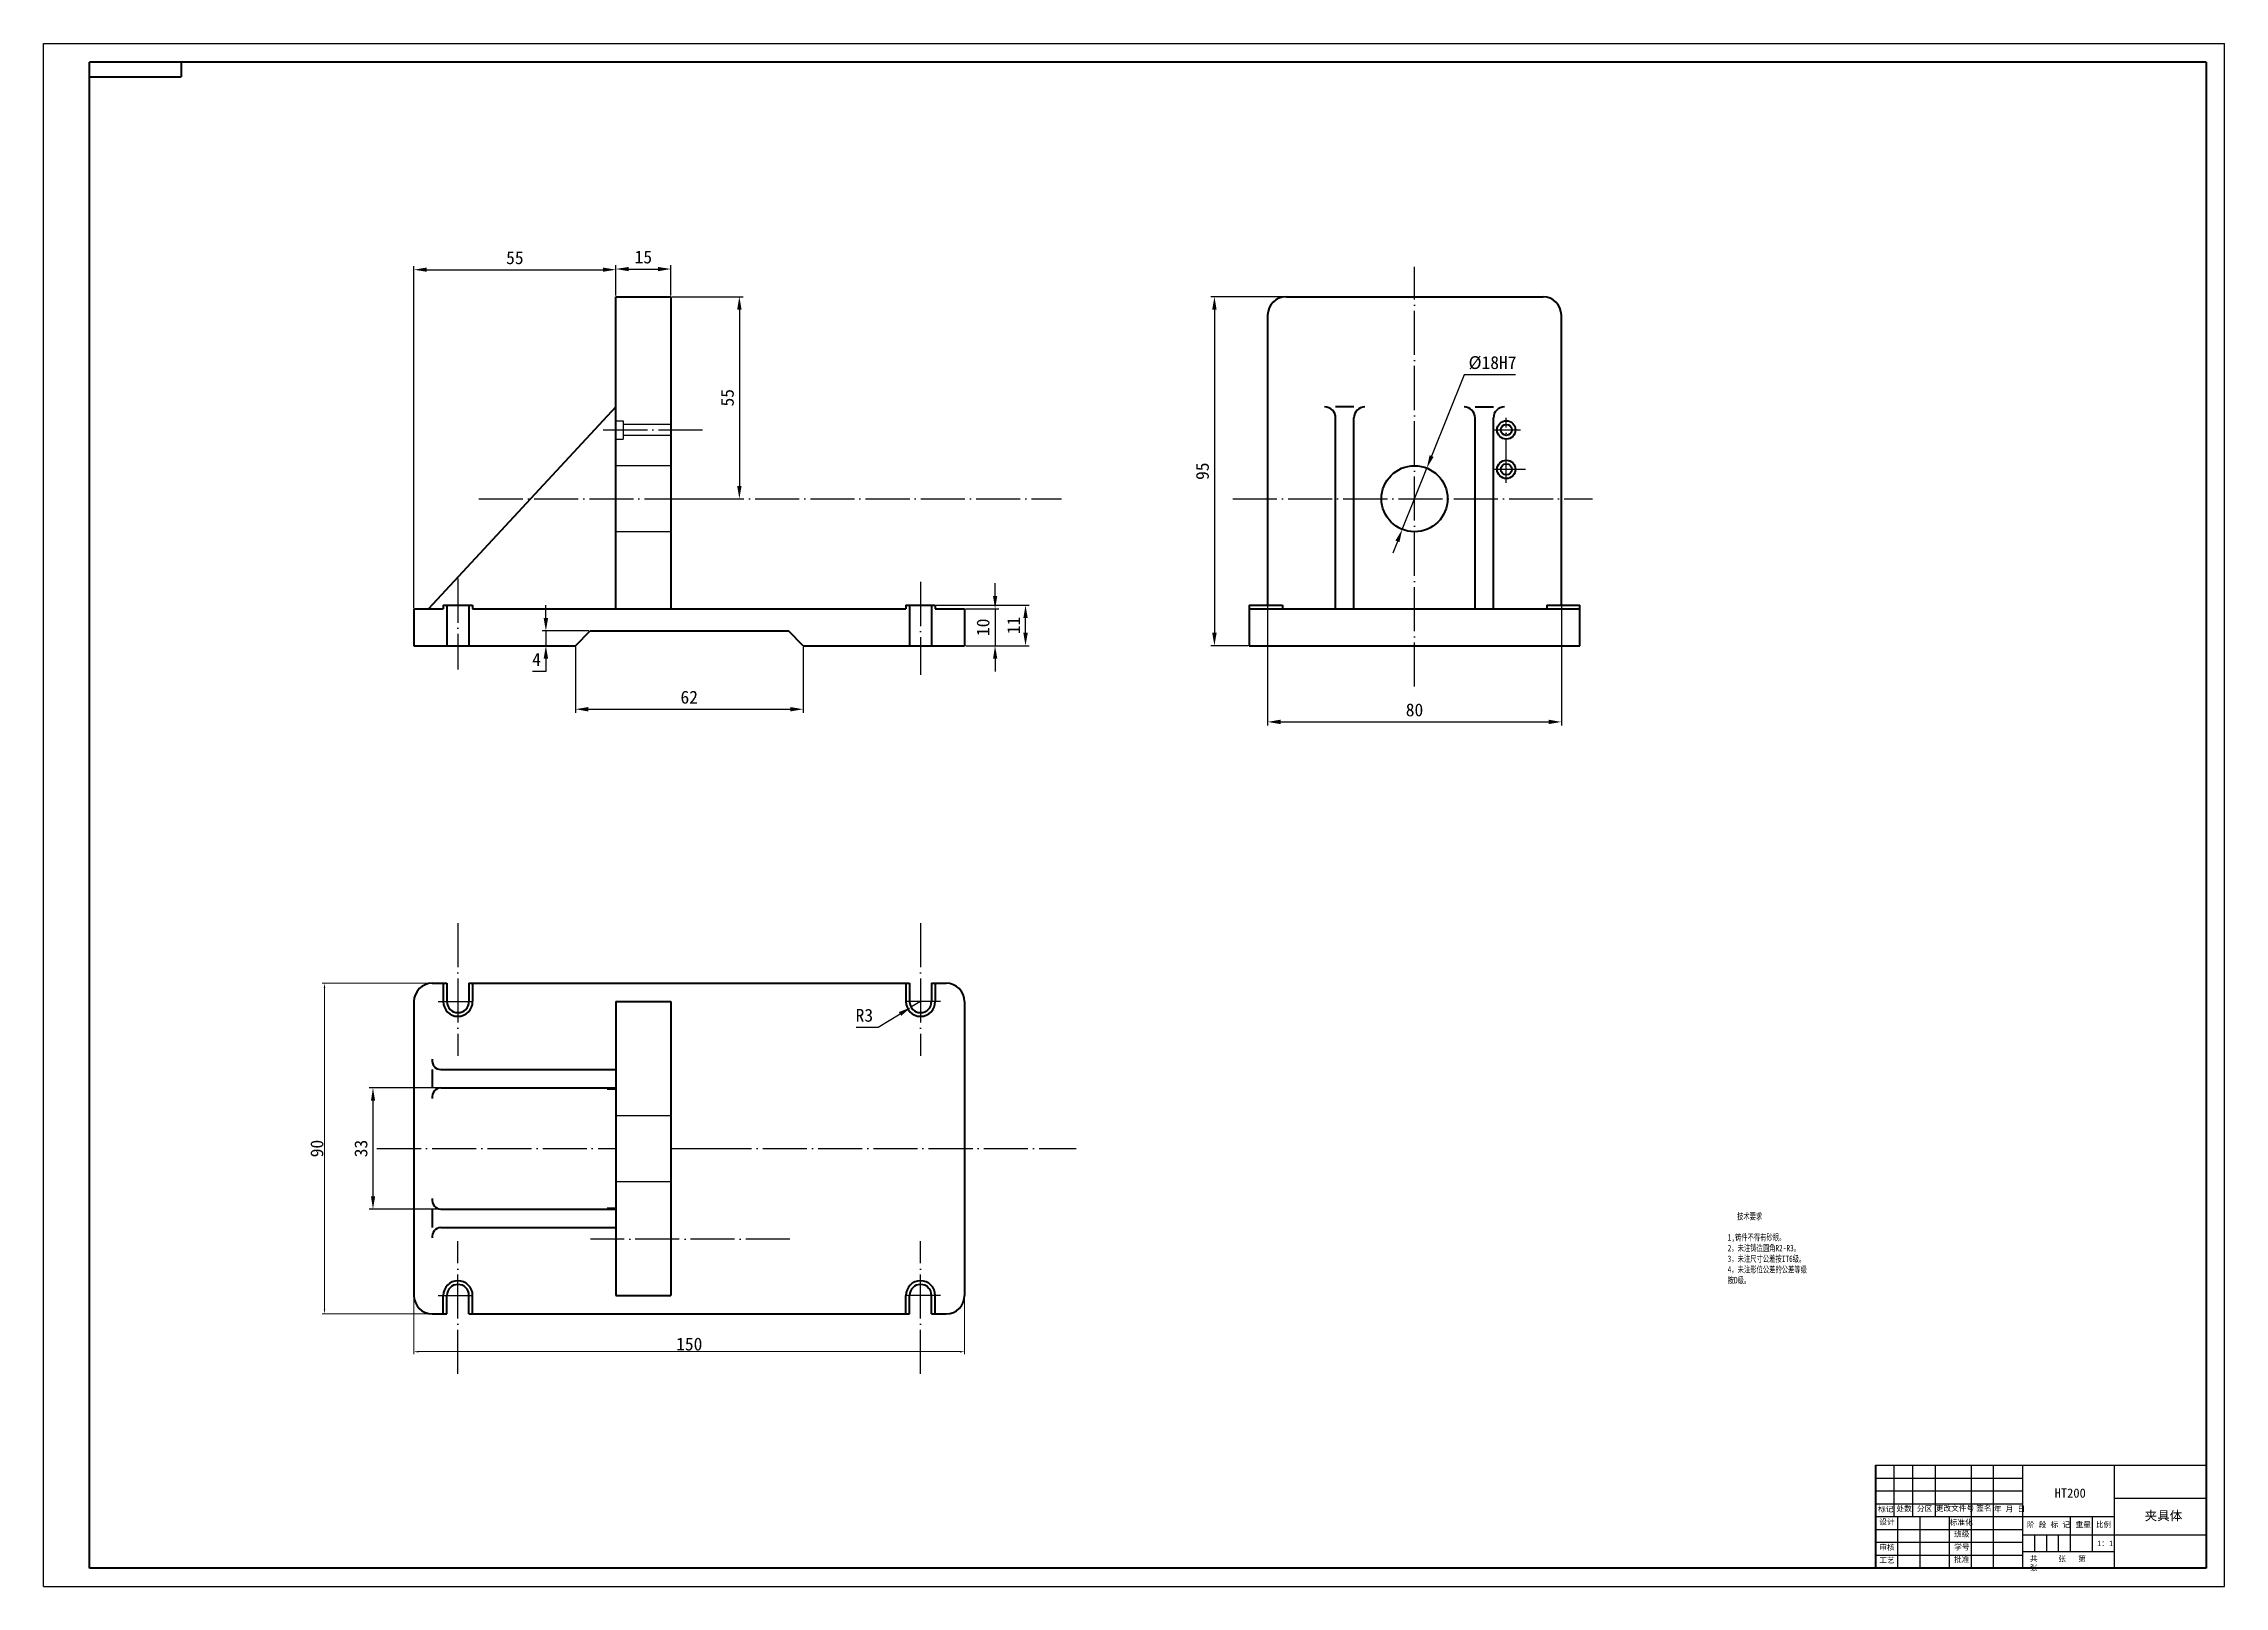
# Model space of a CAD drawing. Header units: millimetres. Extents: x 4816 to 6602, y 3782 to 4622.
# Drawn here: x 5414 to 6602, y 3782 to 4622 of the extents above; entities that cross this region are included whole.
import ezdxf

# ---------------------------------------------------------------- set-up
doc = ezdxf.new("R2010")
doc.units = ezdxf.units.MM
doc.header["$PDSIZE"] = -5
doc.linetypes.add('ACAD_ISO04W100', pattern=[30, 24, -3, 0, -3])
doc.linetypes.add('DASHED2', pattern=[0.375, 0.25, -0.125])
doc.layers.get('0').update_dxf_attribs({"lineweight": 9})
doc.layers.get('Defpoints').update_dxf_attribs({"lineweight": 60})
doc.layers.add('CAXA5', color=4, linetype='Continuous', lineweight=25, true_color=0x00ffff)
doc.layers.add('点划线', color=1, linetype='ACAD_ISO04W100', lineweight=25, true_color=0xff0000)
for name, color, linetype in [('不可见边线、轮廓线', 2, 'DASHED2'), ('图层', 3, 'Continuous'), ('文字', 6, 'Continuous'), ('细实线', 7, 'Continuous')]:
    doc.layers.add(name, color=color, linetype=linetype)
doc.layers.add('粗实线', color=7, linetype='Continuous', lineweight=40)
doc.styles.get("Standard").update_dxf_attribs({"font": '', "height": 7})
doc.styles.get('Standard').set_extended_font_data('SimSun')
doc.dimstyles.new('ISO-25', dxfattribs={"dimtxt": 3.5, "dimasz": 2.5, "dimexe": 1.25, "dimexo": 0.625, "dimtad": 1, "dimtoh": 1, "dimdec": 0, "dimdsep": 46, "dimtxsty": 'Standard', "dimcen": 0, "dimdle": 5, "dimadec": 0, "dimazin": 2, "dimtfac": 1, "dimtdec": 0, "dimtmove": 0, "dimatfit": 3, "dimfxl": 1, "dimlwd": -1, "dimlwe": -1, "dimarcsym": 0})
doc.dimstyles.new('ISO-25A', dxfattribs={"dimtxt": 7, "dimasz": 7, "dimexe": 2, "dimexo": 0.625, "dimgap": 3, "dimtad": 1, "dimtoh": 1, "dimdec": 0, "dimdsep": 46, "dimtxsty": 'Standard', "dimcen": 2.5, "dimdle": 7, "dimadec": 0, "dimazin": 2, "dimtfac": 1, "dimtdec": 0, "dimtmove": 0, "dimatfit": 3, "dimfxl": 1, "dimtolj": 1, "dimlwd": -1, "dimlwe": -1, "dimarcsym": 0})

# ---------------------------------------------------------------- blocks, each defined once
blk = doc.blocks.new('*D107')
at = {"color": 0, "transparency": 16777216}
for p, q in [((5616.1, 3939.9), (5616.1, 3908.6)), ((5916.1, 3939.9), (5916.1, 3908.6)), ((5618.6, 3909.9), (5913.6, 3909.9))]:
    blk.add_line(p, q, dxfattribs=at)
for points in [[(5618.6, 3910.3), (5618.6, 3909.4), (5616.1, 3909.9)], [(5913.6, 3910.3), (5913.6, 3909.4), (5916.1, 3909.9)]]:
    blk.add_solid(points, dxfattribs=at)
at = {"layer": 'Defpoints', "color": 0, "transparency": 16777216}
for p in [(5616.1, 3940.5), (5916.1, 3940.5), (5916.1, 3909.9)]:
    blk.add_point(p, dxfattribs=at)
at = {"color": 0, "transparency": 16777216, "insert": (5766.1, 3914), "char_height": 7, "attachment_point": 5}
blk.add_mtext('150', dxfattribs=at)
blk = doc.blocks.new('*D108')
at = {"color": 0, "transparency": 16777216}
for p, q in [((5625.4, 4110.5), (5566.1, 4110.5)), ((5567.4, 4108), (5567.4, 3933)), ((5625.4, 3930.5), (5566.1, 3930.5))]:
    blk.add_line(p, q, dxfattribs=at)
for points in [[(5567, 4108), (5567.8, 4108), (5567.4, 4110.5)], [(5567, 3933), (5567.8, 3933), (5567.4, 3930.5)]]:
    blk.add_solid(points, dxfattribs=at)
at = {"layer": 'Defpoints', "color": 0, "transparency": 16777216}
for p in [(5626.1, 4110.5), (5567.4, 3930.5), (5626.1, 3930.5)]:
    blk.add_point(p, dxfattribs=at)
at = {"color": 0, "transparency": 16777216, "insert": (5563.3, 4020.5), "char_height": 7, "attachment_point": 5, "rotation": 90}
blk.add_mtext('90', dxfattribs=at)
blk = doc.blocks.new('*D109')
at = {"layer": 'CAXA5', "color": 0, "transparency": 16777216}
for p, q in [((6090.6, 4484.3), (6050.2, 4484.3)), ((6052.2, 4477.3), (6052.2, 4301.3)), ((6070.6, 4294.3), (6050.2, 4294.3))]:
    blk.add_line(p, q, dxfattribs=at)
for points in [[(6051, 4477.3), (6053.4, 4477.3), (6052.2, 4484.3)], [(6051, 4301.3), (6053.4, 4301.3), (6052.2, 4294.3)]]:
    blk.add_solid(points, dxfattribs=at)
at = {"layer": 'Defpoints', "color": 0, "transparency": 16777216}
for p in [(6091.2, 4484.3), (6052.2, 4294.3), (6071.2, 4294.3)]:
    blk.add_point(p, dxfattribs=at)
at = {"layer": 'CAXA5', "color": 0, "transparency": 16777216, "insert": (6045.7, 4389.3), "char_height": 7, "attachment_point": 5, "rotation": 90}
blk.add_mtext('\\A1;95', dxfattribs=at)
blk = doc.blocks.new('*D110')
at = {"layer": 'CAXA5', "color": 0, "transparency": 16777216}
for p, q in [((5704.1, 4293.7), (5704.1, 4257.7)), ((5828.1, 4293.7), (5828.1, 4257.7)), ((5711.1, 4259.7), (5821.1, 4259.7))]:
    blk.add_line(p, q, dxfattribs=at)
for points in [[(5711.1, 4260.9), (5711.1, 4258.5), (5704.1, 4259.7)], [(5821.1, 4260.9), (5821.1, 4258.5), (5828.1, 4259.7)]]:
    blk.add_solid(points, dxfattribs=at)
at = {"layer": 'Defpoints', "color": 0, "transparency": 16777216}
for p in [(5704.1, 4294.3), (5828.1, 4294.3), (5828.1, 4259.7)]:
    blk.add_point(p, dxfattribs=at)
at = {"layer": 'CAXA5', "color": 0, "transparency": 16777216, "insert": (5766.1, 4266.2), "char_height": 7, "attachment_point": 5}
blk.add_mtext('\\A1;62', dxfattribs=at)
blk = doc.blocks.new('*D111')
at = {"layer": 'CAXA5', "color": 0, "transparency": 16777216}
for p, q in [((5932.7, 4321.3), (5932.7, 4328.3)), ((5916.7, 4314.3), (5934.7, 4314.3)), ((5932.7, 4314.3), (5932.7, 4294.3)), ((5916.7, 4294.3), (5934.7, 4294.3)), ((5932.7, 4287.3), (5932.7, 4280.3))]:
    blk.add_line(p, q, dxfattribs=at)
for points in [[(5931.6, 4321.3), (5933.9, 4321.3), (5932.7, 4314.3)], [(5931.6, 4287.3), (5933.9, 4287.3), (5932.7, 4294.3)]]:
    blk.add_solid(points, dxfattribs=at)
at = {"layer": 'Defpoints', "color": 0, "transparency": 16777216}
for p in [(5916.1, 4314.3), (5916.1, 4294.3), (5932.7, 4294.3)]:
    blk.add_point(p, dxfattribs=at)
at = {"layer": 'CAXA5', "color": 0, "transparency": 16777216, "insert": (5926.2, 4304.3), "char_height": 7, "attachment_point": 5, "rotation": 90}
blk.add_mtext('\\A1;10', dxfattribs=at)
blk = doc.blocks.new('*D112')
at = {"layer": 'CAXA5', "color": 0, "transparency": 16777216}
for p, q in [((5900.7, 4316.3), (5951.3, 4316.3)), ((5949.3, 4301.3), (5949.3, 4309.3)), ((5917.3, 4294.3), (5951.3, 4294.3))]:
    blk.add_line(p, q, dxfattribs=at)
for points in [[(5948.1, 4309.3), (5950.5, 4309.3), (5949.3, 4316.3)], [(5948.1, 4301.3), (5950.5, 4301.3), (5949.3, 4294.3)]]:
    blk.add_solid(points, dxfattribs=at)
at = {"layer": 'Defpoints', "color": 0, "transparency": 16777216}
for p in [(5900.1, 4316.3), (5949.3, 4316.3), (5916.7, 4294.3)]:
    blk.add_point(p, dxfattribs=at)
at = {"layer": 'CAXA5', "color": 0, "transparency": 16777216, "insert": (5942.8, 4305.3), "char_height": 7, "attachment_point": 5, "rotation": 90}
blk.add_mtext('\\A1;11', dxfattribs=at)
blk = doc.blocks.new('*D113')
at = {"layer": 'CAXA5', "color": 0, "transparency": 16777216}
for p, q in [((5726.1, 4484.9), (5726.1, 4501.4)), ((5733.1, 4499.4), (5749.1, 4499.4)), ((5756.1, 4484.9), (5756.1, 4501.4))]:
    blk.add_line(p, q, dxfattribs=at)
for points in [[(5733.1, 4500.5), (5733.1, 4498.2), (5726.1, 4499.4)], [(5749.1, 4500.5), (5749.1, 4498.2), (5756.1, 4499.4)]]:
    blk.add_solid(points, dxfattribs=at)
at = {"layer": 'Defpoints', "color": 0, "transparency": 16777216}
for p in [(5756.1, 4499.4), (5726.1, 4484.3), (5756.1, 4484.3)]:
    blk.add_point(p, dxfattribs=at)
at = {"layer": 'CAXA5', "color": 0, "transparency": 16777216, "insert": (5741.1, 4505.9), "char_height": 7, "attachment_point": 5}
blk.add_mtext('\\A1;15', dxfattribs=at)
blk = doc.blocks.new('*D114')
at = {"layer": 'CAXA5', "color": 0, "transparency": 16777216}
for p, q in [((5616.1, 4314.9), (5616.1, 4501)), ((5623.1, 4499), (5719.1, 4499)), ((5726.1, 4485.6), (5726.1, 4501))]:
    blk.add_line(p, q, dxfattribs=at)
for points in [[(5623.1, 4500.2), (5623.1, 4497.9), (5616.1, 4499)], [(5719.1, 4500.2), (5719.1, 4497.9), (5726.1, 4499)]]:
    blk.add_solid(points, dxfattribs=at)
at = {"layer": 'Defpoints', "color": 0, "transparency": 16777216}
for p in [(5726.1, 4499), (5726.1, 4484.9), (5616.1, 4314.3)]:
    blk.add_point(p, dxfattribs=at)
at = {"layer": 'CAXA5', "color": 0, "transparency": 16777216, "insert": (5671.1, 4505.5), "char_height": 7, "attachment_point": 5}
blk.add_mtext('\\A1;55', dxfattribs=at)
blk = doc.blocks.new('*D115')
at = {"layer": 'CAXA5', "color": 0, "transparency": 16777216}
for p, q in [((6188.2, 4441.8), (6170.5, 4397.5)), ((6216.2, 4441.8), (6188.2, 4441.8)), ((6154.5, 4357.6), (6167.9, 4391)), ((6151.9, 4351.1), (6149.3, 4344.6))]:
    blk.add_line(p, q, dxfattribs=at)
for points in [[(6169.4, 4398), (6171.6, 4397.1), (6167.9, 4391)], [(6150.8, 4351.5), (6153, 4350.7), (6154.5, 4357.6)]]:
    blk.add_solid(points, dxfattribs=at)
at = {"layer": 'Defpoints', "color": 0, "transparency": 16777216}
for p in [(6167.9, 4391), (6154.5, 4357.6)]:
    blk.add_point(p, dxfattribs=at)
at = {"layer": 'CAXA5', "color": 0, "transparency": 16777216, "insert": (6203.7, 4448.3), "char_height": 7, "attachment_point": 5}
blk.add_mtext('\\A1;%%C18H7', dxfattribs=at)
blk = doc.blocks.new('*D116')
at = {"layer": 'CAXA5', "color": 0, "transparency": 16777216}
for p, q in [((5688, 4309.3), (5688, 4316.3)), ((5711.4, 4302.3), (5686, 4302.3)), ((5688, 4302.3), (5688, 4294.3)), ((5703.4, 4294.3), (5686, 4294.3)), ((5688, 4280.3), (5680.7, 4280.3)), ((5688, 4287.3), (5688, 4280.3))]:
    blk.add_line(p, q, dxfattribs=at)
for points in [[(5686.8, 4309.3), (5689.2, 4309.3), (5688, 4302.3)], [(5686.8, 4287.3), (5689.2, 4287.3), (5688, 4294.3)]]:
    blk.add_solid(points, dxfattribs=at)
at = {"layer": 'Defpoints', "color": 0, "transparency": 16777216}
for p in [(5712.1, 4302.3), (5688, 4294.3), (5704.1, 4294.3)]:
    blk.add_point(p, dxfattribs=at)
at = {"layer": 'CAXA5', "color": 0, "transparency": 16777216, "insert": (5682.9, 4286.8), "char_height": 7, "attachment_point": 5}
blk.add_mtext('\\A1;4', dxfattribs=at)
blk = doc.blocks.new('*D117')
at = {"layer": 'CAXA5', "color": 0, "transparency": 16777216}
for p, q in [((5756.7, 4484.3), (5795.4, 4484.3)), ((5793.4, 4477.3), (5793.4, 4381.3)), ((5756.7, 4374.3), (5795.4, 4374.3))]:
    blk.add_line(p, q, dxfattribs=at)
for points in [[(5792.2, 4477.3), (5794.6, 4477.3), (5793.4, 4484.3)], [(5792.2, 4381.3), (5794.6, 4381.3), (5793.4, 4374.3)]]:
    blk.add_solid(points, dxfattribs=at)
at = {"layer": 'Defpoints', "color": 0, "transparency": 16777216}
for p in [(5756.1, 4484.3), (5756.1, 4374.3), (5793.4, 4374.3)]:
    blk.add_point(p, dxfattribs=at)
at = {"layer": 'CAXA5', "color": 0, "transparency": 16777216, "insert": (5786.9, 4429.3), "char_height": 7, "attachment_point": 5, "rotation": 90}
blk.add_mtext('\\A1;55', dxfattribs=at)
blk = doc.blocks.new('*D118')
at = {"layer": 'CAXA5', "color": 0, "transparency": 16777216}
for p, q in [((5630.1, 4053.5), (5591.8, 4053.5)), ((5593.8, 4046.5), (5593.8, 3994.5)), ((5630.1, 3987.5), (5591.8, 3987.5))]:
    blk.add_line(p, q, dxfattribs=at)
for points in [[(5592.7, 4046.5), (5595, 4046.5), (5593.8, 4053.5)], [(5592.7, 3994.5), (5595, 3994.5), (5593.8, 3987.5)]]:
    blk.add_solid(points, dxfattribs=at)
at = {"layer": 'Defpoints', "color": 0, "transparency": 16777216}
for p in [(5630.8, 4053.5), (5593.8, 3987.5), (5630.8, 3987.5)]:
    blk.add_point(p, dxfattribs=at)
at = {"layer": 'CAXA5', "color": 0, "transparency": 16777216, "insert": (5587.3, 4020.5), "char_height": 7, "attachment_point": 5, "rotation": 90}
blk.add_mtext('\\A1;33', dxfattribs=at)
blk = doc.blocks.new('*D119')
at = {"layer": 'CAXA5', "color": 0, "transparency": 16777216}
for p, q in [((5892.1, 4100.5), (5886.9, 4097.4)), ((5869, 4086.5), (5881, 4093.8)), ((5857, 4086.5), (5869, 4086.5))]:
    blk.add_line(p, q, dxfattribs=at)
blk.add_solid([(5880.3, 4094.8), (5881.6, 4092.8), (5886.9, 4097.4)], dxfattribs=at)
at = {"layer": 'Defpoints', "color": 0, "transparency": 16777216}
for p in [(5892.1, 4100.5), (5886.9, 4097.4)]:
    blk.add_point(p, dxfattribs=at)
at = {"layer": 'CAXA5', "color": 0, "transparency": 16777216, "insert": (5861.5, 4093), "char_height": 7, "attachment_point": 5}
blk.add_mtext('\\A1;R3', dxfattribs=at)
blk = doc.blocks.new('*D120')
at = {"layer": 'CAXA5', "color": 0, "transparency": 16777216}
for p, q in [((6081.2, 4315.7), (6081.2, 4250.8)), ((6241.2, 4315.7), (6241.2, 4250.8)), ((6088.2, 4252.8), (6234.2, 4252.8))]:
    blk.add_line(p, q, dxfattribs=at)
for points in [[(6088.2, 4254), (6088.2, 4251.6), (6081.2, 4252.8)], [(6234.2, 4254), (6234.2, 4251.6), (6241.2, 4252.8)]]:
    blk.add_solid(points, dxfattribs=at)
at = {"layer": 'Defpoints', "color": 0, "transparency": 16777216}
for p in [(6081.2, 4316.3), (6241.2, 4316.3), (6241.2, 4252.8)]:
    blk.add_point(p, dxfattribs=at)
at = {"layer": 'CAXA5', "color": 0, "transparency": 16777216, "insert": (6161.2, 4259.3), "char_height": 7, "attachment_point": 5}
blk.add_mtext('\\A1;80', dxfattribs=at)

msp = doc.modelspace()

# ---------------------------------------------------------------- linework, layer by layer
at = {"layer": '不可见边线、轮廓线'}
for p, q in [((5726.1, 4416.8), (5730.2, 4416.8)), ((5730.2, 4416.8), (5730.2, 4416.8)), ((5730.2, 4406.8), (5730.2, 4416.8)), ((5756.1, 4414.8), (5730.2, 4414.8)), ((5756.1, 4408.8), (5730.2, 4408.8)), ((5726.1, 4406.8), (5730.2, 4406.8)), ((5730.2, 4406.8), (5730.2, 4406.8)), ((5756.1, 4392.3), (5726.1, 4392.3)), ((5756.1, 4356.3), (5726.1, 4356.3)), ((5726.1, 4038.5), (5756.1, 4038.5)), ((5726.1, 4002.5), (5756.1, 4002.5))]:
    msp.add_line(p, q, dxfattribs=at)
at = {"layer": '点划线'}
for p, q in [((6161.2, 4272.1), (6161.2, 4500.6)), ((5719.3, 4411.8), (5776.1, 4411.8)), ((6204.2, 4411.8), (6219, 4411.8)), ((6211.2, 4383), (6211.2, 4418.3)), ((6221.7, 4390.3), (6204.2, 4390.3)), ((5651.5, 4374.3), (5968.9, 4374.3)), ((6062.2, 4374.3), (6258.2, 4374.3)), ((5640.1, 4330.8), (5640.1, 4281.4)), ((5892.1, 4329), (5892.1, 4278.5)), ((5640.1, 4143.2), (5640.1, 4070.9)), ((5892.1, 4143.2), (5892.1, 4070.9)), ((5629.3, 4100.5), (5648.1, 4100.5)), ((5902.9, 4100.5), (5884.1, 4100.5)), ((5596, 4020.5), (5726.1, 4020.5)), ((5756.1, 4020.5), (5776.1, 4020.5)), ((5776.1, 4020.5), (5976.8, 4020.5)), ((5640.1, 3897.8), (5640.1, 3970.1)), ((5820.9, 3971.2), (5712.4, 3971.1)), ((5892.1, 3897.8), (5892.1, 3970.1)), ((5629.3, 3940.5), (5648.1, 3940.5)), ((5902.9, 3940.5), (5884.1, 3940.5))]:
    msp.add_line(p, q, dxfattribs=at)
at = {"layer": '粗实线', "linetype": 'Continuous'}
for p, q in [((6592.4, 4612.1), (5439.4, 4612.1)), ((5439.4, 3792.1), (5439.4, 4612.1)), ((5489.4, 4612.1), (5489.4, 4604.1)), ((6592.4, 4612.1), (6592.4, 3792.1)), ((5439.4, 4604.1), (5489.4, 4604.1)), ((6412.4, 3848.1), (6412.4, 3792.1)), ((6592.4, 3792.1), (5439.4, 3792.1))]:
    msp.add_line(p, q, dxfattribs=at)
at = {"layer": '粗实线'}
for p, q in [((5726.1, 4484.3), (5756.1, 4484.3)), ((5726.1, 4406.8), (5726.1, 4484.3)), ((5756.1, 4484.3), (5756.1, 4474.3)), ((6091.2, 4484.3), (6231.2, 4484.3)), ((5756.1, 4474.3), (5756.1, 4395.3)), ((6081.2, 4474.3), (6081.2, 4316.3)), ((6241.2, 4316.3), (6241.2, 4474.3)), ((5726.1, 4424.3), (5624.1, 4314.3)), ((6128.2, 4424.3), (6118.2, 4424.3)), ((6194.3, 4424.3), (6204.2, 4424.3)), ((6118.2, 4314.3), (6118.2, 4418.3)), ((6128.2, 4314.3), (6128.2, 4418.3)), ((6194.2, 4314.3), (6194.2, 4418.3)), ((6204.2, 4314.3), (6204.2, 4418.3)), ((5726.1, 4314.3), (5726.1, 4406.8)), ((5756.1, 4395.3), (5756.1, 4314.3)), ((5616.1, 4314.3), (5632.1, 4314.3)), ((5616.1, 4314.3), (5616.1, 4294.3)), ((5632.1, 4316.3), (5648.1, 4316.3)), ((5632.1, 4316.3), (5632.1, 4314.3)), ((5634.1, 4316.3), (5634.1, 4314.3)), ((5634.1, 4314.3), (5634.1, 4294.3)), ((5646.1, 4316.3), (5646.1, 4314.3)), ((5646.1, 4314.3), (5646.1, 4294.3)), ((5648.1, 4316.3), (5648.1, 4314.3)), ((5648.1, 4314.3), (5884.1, 4314.3)), ((5884.1, 4316.3), (5900.1, 4316.3)), ((5884.1, 4316.3), (5884.1, 4314.3)), ((5886.1, 4316.3), (5886.1, 4294.3)), ((5898.1, 4316.3), (5898.1, 4294.3)), ((5900.1, 4316.3), (5900.1, 4314.3)), ((5900.1, 4314.3), (5916.1, 4314.3)), ((5916.1, 4314.3), (5916.1, 4294.3)), ((6071.2, 4316.3), (6089.2, 4316.3)), ((6071.2, 4316.3), (6071.2, 4314.3)), ((6071.2, 4314.3), (6251.2, 4314.3)), ((6071.2, 4314.3), (6071.2, 4294.3)), ((6089.2, 4316.3), (6089.2, 4314.3)), ((6233.2, 4316.3), (6233.2, 4314.3)), ((6233.2, 4316.3), (6251.2, 4316.3)), ((6251.2, 4294.3), (6251.2, 4316.3)), ((5704.1, 4294.3), (5712.1, 4302.3)), ((5712.1, 4302.3), (5820.1, 4302.3)), ((5828.1, 4294.3), (5820.1, 4302.3)), ((5616.1, 4294.3), (5704.1, 4294.3)), ((5828.1, 4294.3), (5916.1, 4294.3)), ((6071.2, 4294.3), (6251.2, 4294.3)), ((5626.1, 4110.5), (5634.1, 4110.5)), ((5632.1, 4110.5), (5632.1, 4100.5)), ((5634.1, 4110.5), (5634.1, 4100.5)), ((5646.1, 4110.5), (5646.1, 4100.5)), ((5646.1, 4110.5), (5886.1, 4110.5)), ((5648.1, 4110.5), (5648.1, 4100.5)), ((5884.1, 4110.5), (5884.1, 4100.5)), ((5886.1, 4110.5), (5886.1, 4100.5)), ((5898.1, 4110.5), (5898.1, 4100.5)), ((5898.1, 4110.5), (5906.1, 4110.5)), ((5900.1, 4110.5), (5900.1, 4100.5)), ((5616.1, 4100.5), (5616.1, 3940.5)), ((5726.1, 4100.5), (5756.1, 4100.5)), ((5726.1, 4100.5), (5726.1, 4038.4)), ((5756.1, 4100.5), (5756.1, 4026.5)), ((5916.1, 4100.5), (5916.1, 3940.5)), ((5626.1, 4063.5), (5626.1, 4053.5)), ((5630.8, 4063.5), (5640.1, 4063.5)), ((5640.1, 4063.5), (5726.1, 4063.5)), ((5630.8, 4053.5), (5726.1, 4053.5)), ((5721.3, 4053), (5726.1, 4053)), ((5726.1, 4038.4), (5726.1, 4002.5)), ((5756.1, 4026.5), (5756.1, 3940.5)), ((5726.1, 4002.5), (5726.1, 3940.5)), ((5626.1, 3987.5), (5626.1, 3977.5)), ((5630.8, 3987.5), (5726.1, 3987.5)), ((5721.3, 3988), (5726.1, 3988)), ((5630.8, 3977.5), (5726.1, 3977.5)), ((5632.1, 3930.5), (5632.1, 3940.5)), ((5634.1, 3930.5), (5634.1, 3940.5)), ((5646.1, 3930.5), (5646.1, 3940.5)), ((5648.1, 3930.5), (5648.1, 3940.5)), ((5726.1, 3940.5), (5756.1, 3940.5)), ((5884.1, 3930.5), (5884.1, 3940.5)), ((5886.1, 3930.5), (5886.1, 3940.5)), ((5898.1, 3930.5), (5898.1, 3940.5)), ((5900.1, 3930.5), (5900.1, 3940.5)), ((5626.1, 3930.5), (5634.1, 3930.5)), ((5646.1, 3930.5), (5886.1, 3930.5)), ((5898.1, 3930.5), (5906.1, 3930.5))]:
    msp.add_line(p, q, dxfattribs=at)
at = {"layer": '粗实线', "lineweight": 30}
for p, q in [((6412.4, 3848.1), (6592.4, 3848.1)), ((6492.4, 3848.1), (6492.4, 3792.1)), ((6542.4, 3848.1), (6542.4, 3792.1)), ((6542.4, 3830.1), (6592.4, 3830.1)), ((6412.4, 3820.1), (6542.4, 3820.1)), ((6542.4, 3810.1), (6592.4, 3810.1)), ((6492.4, 3801.1), (6542.4, 3801.1))]:
    msp.add_line(p, q, dxfattribs=at)
at = {"layer": '粗实线'}
for centre, radius in [((6211.2, 4411.8), 5), ((6211.2, 4411.8), 3), ((6161.2, 4374.3), 18), ((6211.2, 4390.3), 5), ((6211.2, 4390.3), 3)]:
    msp.add_circle(centre, radius, dxfattribs=at)
for centre, radius, start, end in [((6091.2, 4474.3), 10, 90, 180), ((6231.2, 4474.3), 10, 0, 90), ((6112.2, 4418.3), 6, 0, 90), ((6134.2, 4418.3), 6, 90, 180), ((6188.2, 4418.3), 6, 0, 90), ((6210.2, 4418.3), 6, 90, 180), ((5626.1, 4100.5), 10, 90, 180), ((5906.1, 4100.5), 10, 0, 90), ((5640.1, 4100.5), 8, 180, 0), ((5640.1, 4100.5), 6, 180, 0), ((5892.1, 4100.5), 8, 180, 0), ((5892.1, 4100.5), 6, 180, 0), ((5630.8, 4068.3), 4.77, 168.995, 270), ((5630.8, 4048.7), 4.77, 90, 191.005), ((5630.8, 3992.3), 4.77, 168.995, 270), ((5630.8, 3972.7), 4.77, 90, 191.005), ((5640.1, 3940.5), 8, 0, 180), ((5640.1, 3940.5), 6, 0, 180), ((5892.1, 3940.5), 8, 0, 180), ((5892.1, 3940.5), 6, 0, 180), ((5626.1, 3940.5), 10, 180, 270), ((5906.1, 3940.5), 10, 270, 0)]:
    msp.add_arc(centre, radius, start, end, dxfattribs=at)
at = {"layer": '细实线', "linetype": 'Continuous'}
for p, q in [((5414.4, 4622.1), (6602.4, 4622.1)), ((5414.4, 3782.1), (5414.4, 4622.1)), ((6602.4, 3782.1), (6602.4, 4622.1)), ((6412.4, 3813.1), (6492.4, 3813.1)), ((6412.4, 3799.1), (6492.4, 3799.1)), ((5414.4, 3782.1), (6602.4, 3782.1))]:
    msp.add_line(p, q, dxfattribs=at)
at = {"layer": '细实线'}
for p, q in [((6412.4, 3841.1), (6492.4, 3841.1)), ((6422.4, 3848.1), (6422.4, 3820.1)), ((6432.4, 3848.1), (6432.4, 3820.1)), ((6444.9, 3848.1), (6444.9, 3820.1)), ((6464.4, 3848.1), (6464.4, 3792.1)), ((6476.4, 3848.1), (6476.4, 3792.1)), ((6412.4, 3834.1), (6492.4, 3834.1)), ((6412.4, 3827.1), (6492.4, 3827.1)), ((6424.4, 3820.1), (6424.4, 3792.1)), ((6436.4, 3820.1), (6436.4, 3792.1)), ((6452.4, 3820.1), (6452.4, 3792.1)), ((6518.4, 3820.1), (6518.4, 3801.1)), ((6530.4, 3820.1), (6530.4, 3801.1)), ((6412.4, 3806.1), (6492.4, 3806.1)), ((6492.4, 3810.1), (6542.4, 3810.1)), ((6498.9, 3810.1), (6498.9, 3801.1)), ((6505.4, 3810.1), (6505.4, 3801.1)), ((6511.9, 3810.1), (6511.9, 3801.1))]:
    msp.add_line(p, q, dxfattribs=at)

# ---------------------------------------------------------------- texts
at = {"attachment_point": 1}
for s, insert, char_height, width in [('{\\fFangSong|b0|i0|c134|p49;\\W0.7;技术要求}', (6336.9, 3985.3), 3.5, 29.676), ('{\\fFangSong_GB2312|b0|i0|c134|p49;\\W0.7;1,铸件不得有砂眼。\\P2，未注铸造圆角R2-R3。\\P3，未注尺寸公差按IT6级。\\P4，未注形位公差的公差等级按D级。}', (6331.8, 3973.9), 3.5, 45.141), ('HT200', (6509.9, 3835.4), 5, 24.127)]:
    msp.add_mtext(s, dxfattribs=dict(at, insert=insert, char_height=char_height, width=width))
at = {"layer": '图层', "char_height": 3, "attachment_point": 1}
for s, insert, width in [('{\\fFangSong_GB2312|b0|i0|c134|p49;标记}', (6413.7, 3825.7), 32.335), ('{\\fFangSong_GB2312|b0|i0|c134|p49;处数}', (6423.7, 3825.9), 32.335), ('{\\fFangSong_GB2312|b0|i0|c134|p49;分区}', (6434.9, 3825.9), 32.335), ('{\\fFangSong_GB2312|b0|i0|c134|p49;更改文件号}', (6445.1, 3826.1), 32.335), ('{\\fFangSong_GB2312|b0|i0|c134|p49;签名}', (6467.2, 3826.2), 32.335), ('{\\fFangSong_GB2312|b0|i0|c134|p49;年 月 日}', (6476.8, 3825.8), 32.335), ('{\\fFangSong_GB2312|b0|i0|c134|p49;设计}', (6414.4, 3818.7), 32.335), ('{\\fFangSong_GB2312|b0|i0|c134|p49;标准化}', (6452.7, 3818.5), 32.335), ('{\\fFangSong_GB2312|b0|i0|c134|p49;阶 段 标 记}', (6494.8, 3817.2), 32.335), ('{\\fFangSong_GB2312|b0|i0|c134|p49;重量}', (6521.3, 3817.3), 32.335), ('{\\fFangSong_GB2312|b0|i0|c134|p49;比例}', (6532.4, 3817.3), 32.335), ('{\\fFangSong_GB2312|b0|i0|c134|p49;审核}', (6414.4, 3804.9), 32.335), ('{\\fFangSong_GB2312|b0|i0|c134|p49;班级}', (6455.1, 3812.1), 32.335), ('{\\fFangSong_GB2312|b0|i0|c134|p49;学号}', (6455.2, 3805), 32.335), ('{\\fFangSong_GB2312|b0|i0|c134|p49;1：1}', (6533.1, 3807), 32.335), ('{\\fFangSong_GB2312|b0|i0|c134|p49;工艺}', (6414.4, 3797.9), 32.335), ('{\\fFangSong_GB2312|b0|i0|c134|p49;批准}', (6455.1, 3798.2), 32.335), ('{\\fFangSong_GB2312|b0|i0|c134|p49;共     张   第     张}', (6496.4, 3798.7), 42.997)]:
    msp.add_mtext(s, dxfattribs=dict(at, insert=insert, width=width))
at = {"layer": '文字', "insert": (6569.2, 3820.3), "char_height": 5, "width": 85, "attachment_point": 5}
msp.add_mtext('{\\fSimSun|b0|i0|c134|p54;\\C7;夹具体}', dxfattribs=at)

# ---------------------------------------------------------------- dimensions: what is measured, and where the dimension line sits
dim = msp.add_linear_dim(base=(5567.4, 3930.5), p1=(5626.1, 4110.5), p2=(5626.1, 3930.5), angle=90, text='90', dimstyle='ISO-25', override={"dimtxt": 4.7})
dim.commit()
dim.dimension.update_dxf_attribs({"geometry": '*D108', "text_midpoint": (5563.3, 4020.5)})
dim = msp.add_linear_dim(base=(5916.1, 3909.9), p1=(5616.1, 3940.5), p2=(5916.1, 3940.5), text='150', dimstyle='ISO-25', override={"dimtxt": 4.7})
dim.commit()
dim.dimension.update_dxf_attribs({"geometry": '*D107', "text_midpoint": (5766.1, 3914)})
at = {"layer": 'CAXA5'}
for base, p1, p2, text, picture, middle in [((5726.1, 4499), (5616.1, 4314.3), (5726.1, 4484.9), '55', '*D114', (5671.1, 4505.5)), ((5756.1, 4499.4), (5726.1, 4484.3), (5756.1, 4484.3), '15', '*D113', (5741.1, 4505.9)), ((5828.1, 4259.7), (5704.1, 4294.3), (5828.1, 4294.3), '62', '*D110', (5766.1, 4266.2))]:
    dim = msp.add_linear_dim(base=base, p1=p1, p2=p2, text=text, dimstyle='ISO-25A', dxfattribs=at)
    dim.commit()
    dim.dimension.update_dxf_attribs({"geometry": picture, "text_midpoint": middle})
for base, p1, p2, text, picture, middle in [((5793.4, 4374.3), (5756.1, 4484.3), (5756.1, 4374.3), '55', '*D117', (5786.9, 4429.3)), ((5932.7, 4294.3), (5916.1, 4314.3), (5916.1, 4294.3), '10', '*D111', (5926.2, 4304.3)), ((5688, 4294.3), (5712.1, 4302.3), (5704.1, 4294.3), '4', '*D116', (5682.9, 4286.8)), ((5949.3, 4316.3), (5916.7, 4294.3), (5900.1, 4316.3), '11', '*D112', (5942.8, 4305.3)), ((5593.8, 3987.5), (5630.8, 4053.5), (5630.8, 3987.5), '33', '*D118', (5587.3, 4020.5))]:
    dim = msp.add_linear_dim(base=base, p1=p1, p2=p2, angle=90, text=text, dimstyle='ISO-25A', dxfattribs=at)
    dim.commit()
    dim.dimension.update_dxf_attribs({"geometry": picture, "text_midpoint": middle})
dim = msp.add_linear_dim(base=(6052.2, 4294.3), p1=(6091.2, 4484.3), p2=(6071.2, 4294.3), angle=90, dimstyle='ISO-25A', override={"dimlfac": 0.5}, dxfattribs=at)
dim.commit()
dim.dimension.update_dxf_attribs({"geometry": '*D109', "text_midpoint": (6045.7, 4389.3)})
dim = msp.add_diameter_dim_2p(p1=(6154.5, 4357.6), p2=(6167.9, 4391), text='%%C18H7', dimstyle='ISO-25A', dxfattribs=at)
dim.commit()
dim.dimension.update_dxf_attribs({"geometry": '*D115', "text_midpoint": (6203.7, 4441.8), "dimtype": 163})
dim = msp.add_linear_dim(base=(6241.2, 4252.8), p1=(6081.2, 4316.3), p2=(6241.2, 4316.3), text='80', dimstyle='ISO-25A', dxfattribs=at)
dim.commit()
dim.dimension.update_dxf_attribs({"geometry": '*D120', "text_midpoint": (6161.2, 4252.8), "dimtype": 160})
dim = msp.add_radius_dim(center=(5892.1, 4100.5), mpoint=(5886.9, 4097.4), text='R3', dimstyle='ISO-25A', dxfattribs=at)
dim.commit()
dim.dimension.update_dxf_attribs({"geometry": '*D119', "text_midpoint": (5861.5, 4093)})

doc.saveas('drawing.dxf')
